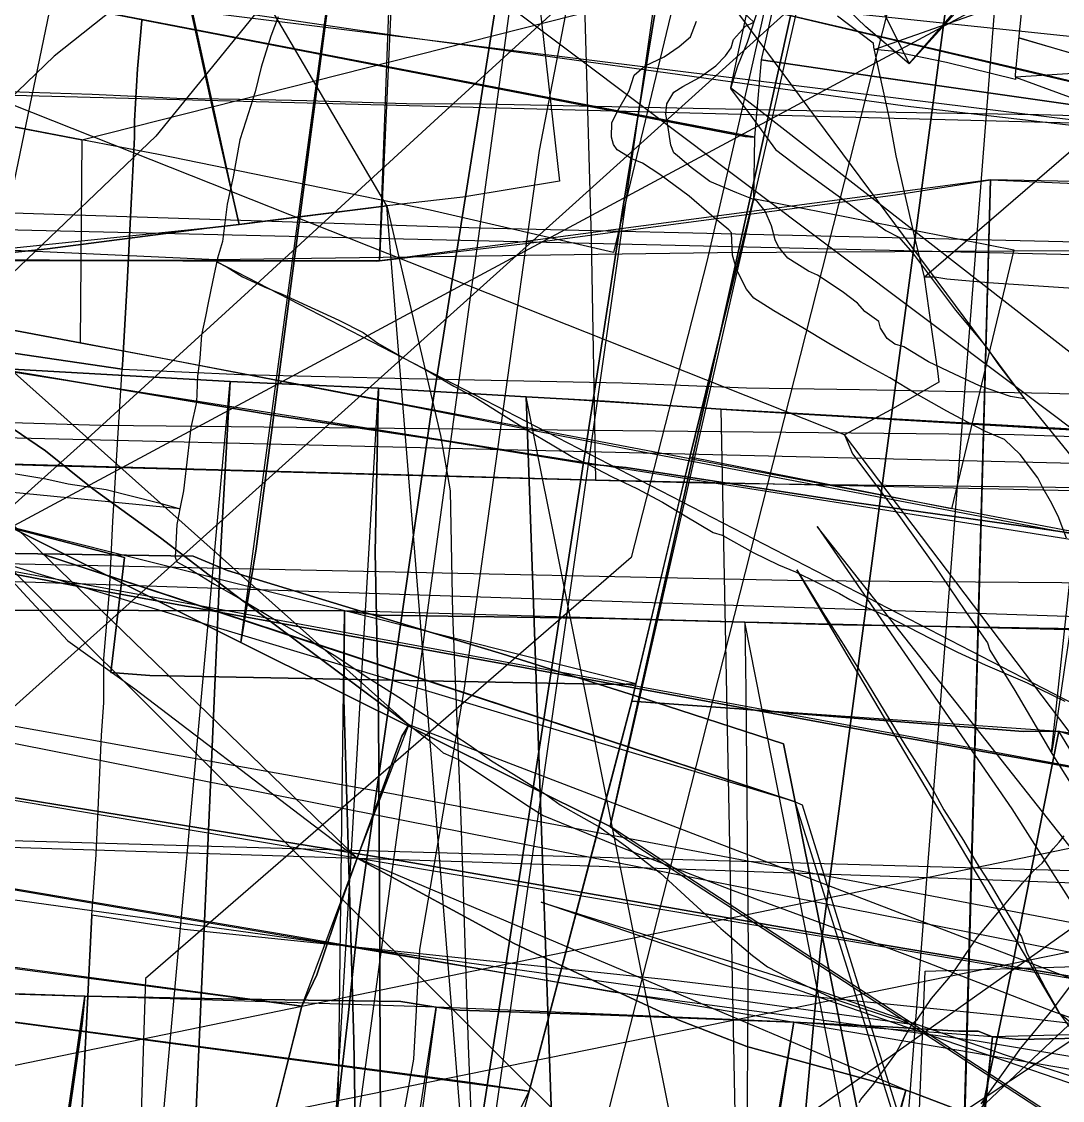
# Model space of a CAD drawing. Extents: x -6790 to 12600, y -1098 to 2171.
# Drawn here: x 365.8 to 443.8, y 190.4 to 271.3 of the extents above; entities that cross this region are included whole.
import ezdxf

# ---------------------------------------------------------------- set-up
doc = ezdxf.new("R2010")
doc.units = 0

msp = doc.modelspace()

# ---------------------------------------------------------------- linework, layer by layer
for points in [[(230.488, 672.093), (432.275, 268.144), (432.275, 268.144), (429.037, 270.902), (425.237, 274.582)], [(411.421, 297.236), (404.563, 261.629), (398.897, 221.145), (395.575, 201.723), (395.128, 193.513), (394.276, 188.855), (393.055, 174.995), (392.43, 165.735), (391.237, 157.811), (389.931, 147.501), (388.113, 137.191), (386.892, 126.313), (383.171, 104.954), (382.25, 97.042), (381.794, 87.856), (381.373, 77.724), (517.033, 612.513)], [(279.875, 175.926), (302.288, 163.737), (320.772, 152.55), (342.705, 139.479), (362.793, 125.967), (388.865, 110.365), (399.178, 106.237), (415.654, 100.373), (467.876, 88.271), (516.56, 78.963), (56.404, 538.367)], [(307.361, 422.929), (440.919, 243.017), (440.919, 243.017), (439.857, 243.204), (437.536, 243.982), (435.676, 244.861), (433.727, 245.783), (431.882, 246.921), (431.189, 247.117), (430.635, 247.544), (430.115, 248.318), (430.011, 248.814), (428.949, 249.564), (428.407, 250.191), (427.244, 251.072), (425.404, 252.291), (424.724, 252.587), (423.185, 253.569), (422.495, 254.404), (422.242, 254.931), (421.946, 255.993), (421.483, 257.084), (420.86, 257.853), (419.371, 258.475), (417.346, 259.32), (415.928, 260.356), (414.914, 261.233), (414.646, 261.465), (414.422, 262.042), (414.184, 263.523), (414.049, 264.36), (414.118, 265.143), (414.487, 265.754), (414.64, 266.007), (415.303, 266.433), (416.554, 267.112), (417.783, 267.972), (418.512, 268.739), (418.938, 269.324), (419.101, 269.955), (420.002, 270.949), (420.631, 271.253), (419.874, 271.958)], [(454.915, 284.741), (450.849, 238.491), (448.477, 213.655), (446.292, 179.986), (446.06, 176.412), (446.361, 173.513), (448.078, 154.824), (452.301, 104.489), (453.464, 91.82), (453.464, 91.82), (487.08, 72.269), (428.668, 72.269), (424.778, 93.93), (423.603, 109.232), (421.729, 132.464), (421.888, 134.995), (422.071, 140.711), (423.172, 175.135), (425.636, 201.78), (442.124, 325.69)], [(416.171, 289.844), (410.774, 257.016), (399.437, 183.595), (395.776, 155.168), (391.149, 119.243), (389.899, 109.535), (389.786, 108.66), (385.608, 77.969), (385.608, 77.969), (375.999, 78.896), (374.68, 94.22), (374.268, 97.316), (379.669, 118.336), (381.011, 126.627), (384.623, 146.168), (386.977, 168.265), (390.245, 196.751), (391.036, 204.388), (396.382, 241.494), (408.986, 321.033)], [(430.868, 311.449), (421.187, 268.434), (430.523, 267.053), (459.534, 262.916), (478.948, 260.104), (484.986, 278.543)], [(819.413, 230.742), (92.901, 307.155)], [(393.588, 275.554), (392.581, 253.354), (392.383, 253.33), (363.294, 253.393), (331.22, 253.436), (330.778, 253.478), (331.504, 267.921), (334.014, 305.872)], [(407.814, 276.957), (408.443, 255.072), (408.764, 236.933), (417.872, 236.703), (460.164, 236.198), (470.426, 235.813), (496.275, 235.431), (500.958, 235.391), (502.365, 235.653), (504.817, 235.492), (529.782, 234.648), (584.22, 233.057), (601.786, 232.618), (602.192, 232.608), (598.68, 247.917), (588.479, 292.382)], [(378.814, 290.159), (467.638, 223.38)], [(402.986, 286.585), (404.726, 271.283), (406.084, 259.338), (398.834, 258.148), (393.148, 257.476), (397.161, 240.259), (397.873, 236.124), (398.062, 226.905), (398.673, 211.423), (399.223, 194.526), (400.119, 171.958)], [(402.986, 286.585), (404.726, 271.283), (406.084, 259.338), (398.834, 258.148), (393.148, 257.476), (397.161, 240.259), (397.873, 236.124), (398.062, 226.905), (398.673, 211.423), (399.223, 194.526), (400.119, 171.958)], [(382.351, 279.966), (368.213, 268.716), (362.001, 262.739), (354.546, 255.855), (344.74, 245.008), (338.729, 238.09), (329.763, 223.416), (320.428, 208.674), (310.454, 192.018), (307.087, 184.661), (300.993, 173.507), (295.008, 160.068), (287.364, 143.092)], [(382.351, 279.966), (368.213, 268.716), (362.001, 262.739), (354.546, 255.855), (344.74, 245.008), (338.729, 238.09), (329.763, 223.416), (320.428, 208.674), (310.454, 192.018), (307.087, 184.661), (300.993, 173.507), (295.008, 160.068), (287.364, 143.092)], [(374.789, 271.372), (374.468, 267.757), (374.246, 263.866), (374.229, 262.634), (374.046, 258.647), (373.676, 251.67), (373.352, 245.938), (373.308, 245.234), (382.241, 244.848), (394.778, 244.555), (410.789, 244.228), (420.092, 243.833), (428.553, 243.73), (442.724, 243.437), (455.932, 243.042), (468.348, 243.093), (478.374, 242.87), (490.886, 242.828), (491.989, 242.871), (490.664, 246.495), (488.605, 251.648), (483.574, 265.32), (478.152, 280.055)], [(376.835, 279.636), (380.208, 264.254), (382.078, 256.097), (379.646, 255.812), (367.706, 254.274), (361.443, 253.615), (362.044, 247.806), (362.131, 247.064), (358.199, 246.207), (355.723, 245.799), (344.269, 243.106), (342.334, 242.758), (338.584, 241.436), (336.865, 241.111), (333.295, 240.847), (331.432, 240.943), (329.497, 241.424), (321.048, 244.837), (316.372, 243.323), (313.921, 242.373), (304.053, 242.397), (292.37, 242.265)], [(376.835, 279.636), (380.208, 264.254), (382.078, 256.097), (379.646, 255.812), (367.706, 254.274), (361.443, 253.615), (362.044, 247.806), (362.131, 247.064), (358.199, 246.207), (355.723, 245.799), (344.269, 243.106), (342.334, 242.758), (338.584, 241.436), (336.865, 241.111), (333.295, 240.847), (331.432, 240.943), (329.497, 241.424), (321.048, 244.837), (316.372, 243.323), (313.921, 242.373), (304.053, 242.397), (292.37, 242.265)], [(290.083, 98.068), (296.514, 117.002), (297.033, 118.531), (304.292, 137.613), (310.634, 154.767), (311.51, 156.771), (312.415, 157.991), (321.228, 173.283), (325.125, 180.398), (326.665, 182.468), (331.172, 188.526), (337.419, 197.614), (345.417, 208.939), (353.668, 220.362), (361.529, 231.552), (363.573, 233.654), (370.417, 239.777), (383.359, 251.58), (396.988, 264.108), (412.029, 277.886)], [(290.083, 98.068), (296.514, 117.002), (297.033, 118.531), (304.292, 137.613), (310.634, 154.767), (311.51, 156.771), (312.415, 157.991), (321.228, 173.283), (325.125, 180.398), (326.665, 182.468), (331.172, 188.526), (337.419, 197.614), (345.417, 208.939), (353.668, 220.362), (361.529, 231.552), (363.573, 233.654), (370.417, 239.777), (383.359, 251.58), (396.988, 264.108), (412.029, 277.886)], [(528.313, 170.925), (507.432, 166.829), (489.56, 163.385), (464.582, 158.39), (445.935, 154.822), (435.851, 152.743), (433.705, 163.388), (433.705, 163.388), (423.743, 212.809), (422.865, 217.164), (412.254, 220.612), (401.789, 223.913), (392.1, 226.827), (381.207, 230.141), (378.628, 231.224), (363.646, 231.438), (361.529, 231.552), (363.573, 233.654), (370.417, 239.777), (383.359, 251.58), (396.988, 264.108), (412.029, 277.886)], [(528.313, 170.925), (507.432, 166.829), (489.56, 163.385), (464.582, 158.39), (445.935, 154.822), (435.851, 152.743), (433.705, 163.388), (433.705, 163.388), (423.743, 212.809), (422.865, 217.164), (412.254, 220.612), (401.789, 223.913), (392.1, 226.827), (381.207, 230.141), (378.628, 231.224), (363.646, 231.438), (361.529, 231.552), (363.573, 233.654), (370.417, 239.777), (383.359, 251.58), (396.988, 264.108), (412.029, 277.886)], [(422.461, 276.921), (420.137, 269.722), (419.419, 267.966), (418.876, 266.287), (420.503, 264.116), (422.253, 261.708), (424.132, 260.279), (426.772, 258.366), (430.528, 255.644), (431.501, 255.134), (432.525, 253.957), (435.744, 249.667), (438.067, 246.882), (438.916, 245.63), (440.919, 243.017), (444.409, 238.723)], [(426.901, 271.732), (429.572, 269.7), (429.606, 269.376), (430.733, 264.249), (431.272, 261.244), (432.726, 254.915), (433.406, 252.137), (433.931, 248.397), (434.39, 245.119), (434.505, 244.264), (430.899, 242.195), (427.431, 240.308), (359.158, 267.405), (359.158, 267.405), (364.142, 275.491)], [(349.16, 274.092), (348.726, 264.149), (348.694, 263.411), (347.811, 247.775), (350.875, 247.296), (357.18, 246.31), (366.27, 244.887), (384.481, 241.82), (397.451, 239.864), (408.309, 238.128), (411.063, 237.862), (426.739, 235.452), (442.072, 233.309), (455.136, 231.353), (468.168, 229.163), (482.092, 226.394), (498.285, 223.734), (514.128, 221.724), (543.998, 217.004)], [(476.734, 273.591), (477.862, 269.752), (481.121, 258.673), (481.387, 258.047), (441.147, 267.617), (414.862, 273.747)], [(489.468, 262.504), (100.352, 272.677)], [(424.429, 273.251), (407.04, 257.544), (378.618, 231.981), (355.52, 211.274), (353.307, 209.29), (350.426, 207.07), (343.597, 202.306), (324.434, 189.203), (321.574, 187.131), (303.732, 173.172), (284.394, 158.059)], [(284.394, 158.059), (303.732, 173.172), (321.574, 187.131), (324.434, 189.203), (343.597, 202.306), (350.426, 207.07), (353.307, 209.29), (355.52, 211.274), (378.618, 231.981), (407.04, 257.544), (424.429, 273.251)], [(253.365, 272.396), (302.959, 262.577), (342.017, 254.766), (347.321, 254.981), (380.36, 253.476), (417.913, 253.977), (453.317, 254.192), (477.111, 254.192), (484.134, 254.407), (489.151, 253.189), (509.576, 251.182), (532.295, 249.032)], [(378.864, 272.083), (525.416, 253.906)], [(524.585, 254.039), (515.623, 255.039), (508.987, 255.627), (507.668, 255.711), (503.417, 256.139), (499.159, 256.685), (498, 256.719), (494.883, 257.097), (493.186, 257.332), (486.24, 257.97), (484.064, 258.306), (482.72, 258.365), (476.84, 258.911), (471.515, 259.608), (464.778, 260.339), (459.661, 261.236), (445.058, 263.438), (431.977, 264.948), (415.979, 267.188), (404.486, 268.775), (394.503, 270.144), (380.565, 272.192)], [(524.585, 254.039), (515.623, 255.039), (508.987, 255.627), (507.668, 255.711), (503.417, 256.139), (499.159, 256.685), (498, 256.719), (494.883, 257.097), (493.186, 257.332), (486.24, 257.97), (484.064, 258.306), (482.72, 258.365), (476.84, 258.911), (471.515, 259.608), (464.778, 260.339), (459.661, 261.236), (445.058, 263.438), (431.977, 264.948), (415.979, 267.188), (404.486, 268.775), (394.503, 270.144), (380.565, 272.192)], [(524.585, 254.039), (515.623, 255.039), (508.987, 255.627), (507.668, 255.711), (503.417, 256.139), (499.159, 256.685), (498, 256.719), (494.883, 257.097), (493.186, 257.332), (486.24, 257.97), (484.064, 258.306), (482.72, 258.365), (476.84, 258.911), (471.515, 259.608), (464.778, 260.339), (459.661, 261.236), (445.058, 263.438), (431.977, 264.948), (415.979, 267.188), (404.486, 268.775), (394.503, 270.144), (380.565, 272.192)], [(384.986, 271.648), (384.458, 270.201), (383.734, 267.892), (383.275, 266.034), (382.573, 263.838), (382.127, 262.44), (381.629, 259.666), (381.165, 257.617), (380.815, 254.806), (380.455, 253.57), (380.083, 251.781), (379.759, 250.225), (379.541, 249.179), (379.258, 247.819), (379.134, 246.036), (378.952, 244.714), (378.869, 242.757), (378.449, 240.869), (378.228, 238.916), (377.91, 236.11), (377.667, 234.891), (377.409, 233.6), (377.279, 231.139), (377.404, 230.797), (378.276, 230.313), (380.228, 229.123), (382.328, 227.936), (385.189, 226.198), (387.294, 225.021), (387.85, 224.597), (388.438, 224.251), (389.329, 223.727), (391.742, 222.104), (394.249, 220.517), (395.407, 219.678), (396.646, 218.904), (397.166, 218.472), (399.305, 217.075), (400.975, 215.881), (402.634, 214.879), (405.024, 213.387), (406.131, 212.587), (407.904, 211.579), (409.108, 210.895), (411.111, 209.43), (412.573, 208.293), (413.617, 207.491), (415.787, 205.486), (418.15, 203.3), (419.552, 202.111), (420.523, 201.287), (421.655, 200.441), (423.053, 199.715), (425.198, 198.709), (426.699, 198.004), (428.572, 197.387), (431.546, 196.407), (432.459, 196.107), (269.455, 218.718)], [(289.53, 258.468), (306.572, 255.682), (311.821, 254.804), (312.024, 254.77), (321.328, 253.343), (336.84, 250.953), (351.286, 248.528), (366.007, 246.326), (373.308, 245.234), (373.352, 245.938), (373.676, 251.67), (374.046, 258.647), (374.229, 262.634), (374.246, 263.866), (374.468, 267.757), (374.789, 271.372)], [(444.068, 232.583), (443.423, 234.219), (442.871, 235.354), (442.287, 236.356), (441.915, 237.108), (440.597, 238.849), (439.404, 239.979), (437.979, 240.575), (436.17, 241.522), (435.095, 242.084), (432.798, 243.388), (430.829, 244.586), (428.627, 245.787), (426.257, 247.178), (424.299, 248.329), (422.126, 249.605), (420.63, 250.559), (420.081, 251.228), (419.363, 252.673), (419.027, 253.789), (418.964, 255.452), (418.763, 255.7), (417.472, 256.766), (415.789, 258.225), (413.6, 259.84), (412.299, 260.688), (411.483, 261.001), (410.393, 261.697), (410.128, 262.091), (409.976, 262.638), (409.993, 263.711), (410.424, 264.575), (411.298, 266.105), (411.68, 267.281), (412.056, 267.608), (412.488, 267.983), (413.908, 268.654), (415.039, 269.421), (415.895, 270.156), (416.331, 271.344)], [(291.86, 268.236), (298.805, 268.024), (304.107, 267.915), (306.684, 267.859), (312.493, 267.748), (318.782, 267.515), (324.82, 267.458), (327.682, 267.345), (329.914, 267.286), (334.879, 267.092), (341.78, 266.94), (347.695, 266.728), (354.336, 266.494), (360.008, 266.236), (366.331, 266.016), (371.064, 265.857), (377.41, 265.57), (383.681, 265.464), (387.149, 265.38), (394.623, 265.161), (400.265, 265.13), (428.263, 264.559), (441.965, 264.339), (452.05, 264.051)], [(291.86, 268.236), (298.805, 268.024), (304.107, 267.915), (306.684, 267.859), (312.493, 267.748), (318.782, 267.515), (324.82, 267.458), (327.682, 267.345), (329.914, 267.286), (334.879, 267.092), (341.78, 266.94), (347.695, 266.728), (354.336, 266.494), (360.008, 266.236), (366.331, 266.016), (371.064, 265.857), (377.41, 265.57), (383.681, 265.464), (387.149, 265.38), (394.623, 265.161), (400.265, 265.13), (428.263, 264.559), (441.965, 264.339), (452.05, 264.051)], [(291.86, 268.236), (298.805, 268.024), (304.107, 267.915), (306.684, 267.859), (312.493, 267.748), (318.782, 267.515), (324.82, 267.458), (327.682, 267.345), (329.914, 267.286), (334.879, 267.092), (341.78, 266.94), (347.695, 266.728), (354.336, 266.494), (360.008, 266.236), (366.331, 266.016), (371.064, 265.857), (377.41, 265.57), (383.681, 265.464), (387.149, 265.38), (394.623, 265.161), (400.265, 265.13), (428.263, 264.559), (441.965, 264.339), (452.05, 264.051)], [(528.632, 251.2), (483.167, 259.356), (478.948, 260.104), (459.534, 262.916), (430.523, 267.053), (421.187, 268.434), (420.679, 262.646), (420.61, 258.039), (420.61, 258.039), (440.103, 254.192), (435.456, 234.762), (415.851, 238.639), (414.791, 234.317), (411.794, 221.642), (411.487, 220.344), (419.536, 219.778), (422.792, 219.495), (440.811, 218.079), (443.48, 218.099), (445.421, 217.513), (472.812, 213.643), (517.686, 207.343), (521.6, 222.025), (529.006, 249.809)], [(281.861, 255.251), (297.09, 254.652), (317.138, 254.029), (329.533, 253.595), (330.778, 253.478), (331.22, 253.436), (363.294, 253.393), (392.383, 253.33), (392.581, 253.354), (404.785, 254.818), (431.238, 258.314), (438.357, 259.439), (436.154, 178.25)], [(532.493, 235.833), (512.241, 236.99), (487.523, 238.39), (481.887, 238.689), (463.76, 239.649), (459.88, 239.86), (442.127, 240.826), (419.703, 242.145), (418.157, 242.249), (409.454, 242.835), (403.573, 243.173), (392.509, 243.809), (381.409, 244.316), (359.357, 245.574), (348.739, 246.06), (334.702, 246.697), (332.448, 247.071), (318.932, 249.961), (284.017, 257.427)], [(361.443, 253.615), (367.706, 254.274), (379.646, 255.812), (382.078, 256.097), (383.4, 256.252), (393.148, 257.476), (397.161, 240.259), (397.873, 236.124), (398.062, 226.905), (398.673, 211.423), (399.223, 194.526), (400.119, 171.958)], [(361.443, 253.615), (367.706, 254.274), (379.646, 255.812), (382.078, 256.097), (383.4, 256.252), (393.148, 257.476), (397.161, 240.259), (397.873, 236.124), (398.062, 226.905), (398.673, 211.423), (399.223, 194.526), (400.119, 171.958)], [(451.638, 216.492), (380.397, 253.293), (380.397, 253.293), (381.187, 252.883), (382.317, 252.162), (383.946, 251.427), (385.3, 250.87), (387.138, 250.024), (389.546, 248.917), (391.357, 247.996), (392.455, 247.186), (394.508, 246.01), (396.16, 245.141), (398.17, 243.963), (399.865, 243.06), (401.362, 242.117), (402.287, 241.533), (403.747, 240.613), (405.533, 239.558), (407.069, 238.65), (408.238, 238.096), (410.021, 237.167), (411.859, 236.29), (413.793, 235.272), (415.481, 234.258), (417.576, 232.998), (418.255, 232.798), (420.575, 231.492), (422.488, 230.567), (423.75, 230.057), (425.379, 229.261), (427.065, 228.436), (427.819, 227.962), (428.669, 227.542), (430.58, 226.74), (433.872, 225.062), (435.901, 224.028), (437.958, 223.087), (441.123, 221.728), (443.934, 220.34)], [(370.217, 187.902), (370.658, 196.7), (371.047, 204.303), (371.359, 208.825), (371.755, 217.807), (371.946, 220.218), (371.931, 223.542), (372.357, 228.582), (372.616, 233.81), (373.035, 240.862), (373.308, 245.234), (373.308, 245.234), (366.007, 246.326), (351.286, 248.528)], [(455.496, 191.864), (437.208, 194.899), (410.07, 198.546), (385.967, 202.755), (351.432, 208.596), (345.566, 209.551), (345.582, 209.74), (346.937, 232.523), (347.216, 237.23), (347.811, 247.775), (350.875, 247.296), (357.18, 246.31), (366.27, 244.887), (384.481, 241.82), (397.451, 239.864), (408.309, 238.128), (411.063, 237.862), (426.739, 235.452), (442.072, 233.309), (455.136, 231.353)], [(458.17, 194.597), (440.087, 196.678), (423.373, 198.364), (414.154, 199.457), (394.437, 201.538), (377.948, 203.237), (371.047, 204.303), (371.047, 204.303), (371.359, 208.825), (371.755, 217.807), (371.946, 220.218), (371.931, 223.542), (372.357, 228.582), (372.616, 233.81), (373.035, 240.862), (373.308, 245.234), (382.241, 244.848), (394.778, 244.555), (410.789, 244.228), (420.092, 243.833), (428.553, 243.73), (442.724, 243.437), (455.932, 243.042)], [(364.746, 237.485), (367.601, 237.019), (369.256, 236.641), (372.112, 236.228), (376.063, 235.225), (377.644, 234.775), (275.552, 244.749)], [(378.548, 182.962), (379.148, 196.489), (379.978, 215.209), (380.711, 231.855), (381.409, 244.316), (392.509, 243.809), (392.262, 231.526), (392.518, 219.353), (392.577, 206.355), (392.635, 193.439), (392.678, 183.983)], [(392.678, 183.983), (392.635, 193.439), (392.577, 206.355), (392.518, 219.353), (392.262, 231.526), (392.509, 243.809), (403.573, 243.173), (404.324, 221.996), (405.685, 183.628)], [(345.168, 202.936), (367.572, 200), (386.77, 197.484), (387.891, 199.827), (389.865, 205.675), (390.92, 208.574), (390.92, 208.574), (394.25, 217.726), (394.778, 218.567), (392.967, 219.941), (386.261, 224.938), (381.645, 228.4), (376.179, 232.599), (371.104, 236.278), (367.555, 239.124), (362.08, 242.846)], [(283.226, 239.927), (310.578, 239.398), (337.286, 239.114), (338.266, 238.931), (351.633, 238.515), (358.577, 238.299), (367.427, 238.024), (393.629, 237.314), (408.764, 236.933), (417.872, 236.703), (460.164, 236.198), (470.426, 235.813), (496.275, 235.431), (500.958, 235.391), (502.365, 235.653), (504.817, 235.492), (529.782, 234.648)], [(281.167, 186.629), (301.087, 173.789), (321.568, 160.727), (334.505, 152.652), (397.75, 112.482), (405.894, 107.231), (409.906, 106.362), (433.645, 101.339), (455.679, 96.823), (462.762, 95.22), (463.804, 100.659), (468.862, 126.472), (473.998, 154.135), (481.978, 193.216), (481.978, 193.216), (459.943, 197.106), (429.737, 202.174), (394.513, 208.336), (351.625, 215.341), (324.305, 219.804), (299.032, 226.171), (264.213, 234.874)], [(331.172, 188.526), (337.419, 197.614), (345.417, 208.939), (353.668, 220.362), (361.529, 231.552), (363.646, 231.438), (378.628, 231.224), (381.207, 230.141), (392.1, 226.827), (401.789, 223.913), (412.254, 220.612), (422.865, 217.164), (423.743, 212.809), (433.705, 163.388)], [(331.172, 188.526), (337.419, 197.614), (345.417, 208.939), (353.668, 220.362), (361.529, 231.552), (363.646, 231.438), (378.628, 231.224), (381.207, 230.141), (392.1, 226.827), (401.789, 223.913), (412.254, 220.612), (422.865, 217.164), (423.743, 212.809), (433.705, 163.388)], [(444.919, 225.767), (427.299, 226.063), (419.952, 226.268), (409.784, 226.551), (392.565, 226.794), (389.967, 227.134), (359.074, 227.185), (338.548, 227.422), (326.798, 227.493), (326.624, 227.495), (312.574, 227.684), (296.452, 227.771), (284.998, 227.957)], [(360.077, 183.071), (359.543, 202.995), (359.074, 227.185), (359.074, 227.185), (389.967, 227.134), (389.915, 220.504), (390.179, 212.102), (390.654, 194.915), (390.859, 183.195)], [(390.859, 183.195), (390.654, 194.915), (390.179, 212.102), (389.915, 220.504), (389.967, 227.134), (392.565, 226.794), (409.784, 226.551), (419.952, 226.268), (420.027, 221.174), (420.206, 201.628), (420.062, 180.035)], [(444.919, 225.767), (427.299, 226.063), (419.952, 226.268), (420.027, 221.174), (420.206, 201.628), (420.062, 180.035), (420.654, 179.462), (428.58, 179.205), (440.267, 179.196), (446.831, 179.127)], [(473.613, 223.963), (407.903, 177.454)], [(279.707, 217.658), (315.041, 218.892), (339.703, 220.034), (340.145, 220.145), (340.342, 219.764), (344.337, 219.764), (342.859, 208.662), (342.327, 204.668), (341.434, 203.311), (345.168, 202.936), (367.572, 200), (386.77, 197.484), (382.557, 180.775), (382.393, 180.107), (380.543, 180.071), (360.572, 179.73), (344.726, 179.303), (339.843, 179.374), (339.843, 179.374), (333.269, 179.469), (315.929, 179.137), (303.357, 179.375), (286.951, 179.286)], [(457.359, 182.43), (436.566, 184.635), (436.849, 185.435), (439.929, 200.182), (443.48, 218.099), (440.811, 218.079), (422.792, 219.495), (419.536, 219.778), (411.487, 220.344), (409.08, 211.082), (403.802, 191.125), (403.489, 189.943), (399.066, 177.519), (397.739, 173.949), (396.848, 172.705), (391.68, 166.597), (407.81, 163.217), (411.569, 162.39), (428.993, 158.307), (442.243, 155.297), (444.075, 154.881)], [(448.64, 184.81), (435.734, 189.789), (432.406, 191.073), (432.02, 191.179), (432.02, 191.179), (420.104, 194.453), (414.961, 196.468), (409.398, 199.03), (402.677, 202.183), (390.92, 208.574), (394.25, 217.726), (394.778, 218.567), (396.273, 217.433), (397.358, 216.47), (398.52, 215.967), (403.631, 212.557), (404.854, 211.768), (410.806, 209.347), (419.074, 206.154), (426.137, 203.56), (433.615, 200.757), (443.02, 197.122), (453.206, 193.461)], [(536.393, 107.254), (511.234, 113.006), (502.886, 113.283), (494.731, 114.532), (482.561, 116.425), (477.943, 117.34), (473.23, 116.816), (472.49, 116.733), (451.287, 117.554), (451.287, 117.554), (431.009, 118.747), (431.665, 125.36), (432.591, 146.272), (432.955, 187.302), (433.473, 200.099), (453.584, 200.741), (457.183, 203.357), (458.972, 203.191), (481.49, 202.73), (505.775, 202.234), (506.027, 202.222), (506.03, 210.39), (505.915, 216.796), (533.343, 212.448)], [(175.515, 153.981), (474.004, 215.455)], [(455.496, 191.864), (437.208, 194.899), (410.07, 198.546), (385.967, 202.755), (351.432, 208.596), (345.566, 209.551), (345.122, 204.187), (345.38, 199.176), (345.636, 193.072), (348.674, 192.258), (349.908, 192.083), (350.174, 192.046), (354.255, 191.32), (361.534, 189.83)], [(531.432, 178.143), (513.738, 180.822), (495.659, 183.852), (481.179, 186.58), (480.518, 187.022), (474.057, 188.344), (455.496, 191.864), (437.208, 194.899), (410.07, 198.546), (385.967, 202.755), (351.432, 208.596), (345.566, 209.551), (674.981, 153.544)], [(428.53, 190.254), (428.654, 190.497), (429.636, 191.669), (430.732, 193.189), (431.269, 193.934), (431.91, 195.105), (432.492, 196.168), (432.894, 196.515), (433.95, 198.049), (435.512, 199.914), (436.552, 201.433), (437.371, 202.646), (438.015, 203.406), (438.92, 204.473), (440.157, 205.98), (440.764, 206.719), (441.571, 207.598), (442.235, 208.218), (443.07, 209.269), (443.501, 209.789), (443.891, 210.257)], [(435.734, 189.789), (432.406, 191.073), (432.02, 191.179), (420.104, 194.453), (414.961, 196.468), (409.398, 199.03), (402.677, 202.183), (390.92, 208.574), (390.92, 208.574), (389.865, 205.675), (387.891, 199.827), (386.77, 197.484), (382.557, 180.775)], [(174.146, 146.593), (474.223, 207.652)], [(294.13, 178.063), (298.85, 205.149), (298.85, 205.149), (312.745, 203.249), (376.372, 194.814), (399.383, 191.763), (403.802, 191.125), (403.489, 189.943)], [(458.17, 194.597), (440.087, 196.678), (423.373, 198.364), (423.373, 198.364), (414.154, 199.457), (394.437, 201.538), (377.948, 203.237), (371.047, 204.303), (370.658, 196.7), (370.217, 187.902)], [(287.336, 81.115), (354.861, 87.186), (357.418, 107.175), (357.418, 107.175), (360.387, 127.74), (364.038, 153.019), (367.301, 175.073), (370.322, 196.186), (370.51, 198.227), (361.481, 198.503), (352.529, 198.789), (344.486, 199.092), (332.811, 199.475), (325.384, 199.752), (314.132, 200.266), (308.551, 200.332), (305.385, 200.293), (303.42, 200.319), (296.943, 200.781), (294.409, 200.792)], [(445.459, 200.51), (443.083, 197.343), (440.622, 194.349), (437.642, 190.164)], [(457.658, 195.373), (440.497, 194.982), (438.509, 195.196), (437.44, 195.612), (435.987, 195.623), (430.643, 195.933), (423.643, 196.286), (419.636, 196.446), (409.901, 196.816), (398.584, 197.175), (396.835, 197.409), (396.516, 197.452), (394.188, 197.842), (382.02, 198.01), (370.51, 198.227), (361.481, 198.503)], [(422.564, 189.934), (423.643, 196.286), (419.636, 196.446), (409.901, 196.816), (398.584, 197.175), (396.835, 197.409), (395.287, 185.961)], [(437.35, 183.561), (438.509, 195.196), (437.44, 195.612), (435.987, 195.623), (430.643, 195.933), (423.643, 196.286), (422.564, 189.934)], [(457.658, 195.373), (440.497, 194.982), (438.509, 195.196), (437.35, 183.561), (435.7, 169.363), (435.7, 166.535), (435.505, 158.929), (435.546, 146.357), (435.602, 132.312), (435.694, 126.114), (435.794, 125.253), (435.073, 123.07), (428.791, 105.742), (428.791, 105.742), (425.944, 96.534), (424.685, 88.673), (423.075, 77.687), (422.469, 72.275)]]:
    msp.add_lwpolyline(points)
for points in [[(355.592, 238.063), (356.052, 242.287), (368.571, 404.377), (356.031, 401.643), (367.968, 476.811), (373.366, 509.528), (373.609, 510.357), (381.159, 511.387), (397.795, 513.466), (398.751, 513.71), (391.511, 469.141), (383.04, 415.021), (407.69, 413.307), (407.268, 412.304), (390.693, 287.5), (383.337, 231.771), (382.191, 224.755), (355.592, 238.063)], [(55.142, 446.991), (100.195, 454.577), (104.473, 455.781), (224.767, 473.114), (461.17, 463.407), (418.896, 266.348), (473.538, 223.763), (408.246, 162.089), (348.154, 91.288), (230.725, 129.782), (178.952, 201.706), (100.394, 217.952), (74.076, 298.715), (55.017, 301.46), (55.142, 446.991)], [(407.69, 413.307), (407.268, 412.304), (390.693, 287.5), (383.337, 231.771), (382.191, 224.755), (407.69, 413.307)], [(409.876, 210.955), (382.191, 224.755), (383.337, 231.771), (390.693, 287.5), (407.268, 412.304), (407.69, 413.307), (408.042, 412.483), (434.118, 391.732), (432.54, 351.045), (430.765, 302.516), (429.32, 296.951), (424.025, 274.687), (417.155, 243.617), (409.876, 210.955)], [(397.809, 393.148), (393.588, 275.554), (392.581, 253.354), (397.809, 393.148)], [(528.28, 371.095), (469.579, 380.96), (397.809, 393.148), (393.588, 275.554), (392.581, 253.354), (404.785, 254.818), (431.238, 258.314), (438.357, 259.439), (460.329, 258.489), (493.758, 257.241), (506.155, 256.819), (510.184, 256.522), (516.397, 256.437), (517.858, 257.87), (521.71, 302.056), (528.28, 371.095)], [(422.849, 340.491), (419.033, 311.761), (416.171, 289.844), (410.774, 257.016), (399.437, 183.595), (395.776, 155.168), (391.149, 119.243), (389.899, 109.535), (422.849, 340.491)], [(441.872, 336.859), (443.677, 336.429), (443.74, 334.852), (443.057, 332.33), (442.124, 325.69), (425.636, 201.78), (423.172, 175.135), (422.071, 140.711), (421.888, 134.995), (421.729, 132.464), (423.603, 109.232), (424.778, 93.93), (412.017, 78.559), (403.362, 87.923), (400.916, 91.341), (389.899, 109.535), (391.149, 119.243), (395.776, 155.168), (399.437, 183.595), (410.774, 257.016), (416.171, 289.844), (419.033, 311.761), (422.849, 340.491), (441.872, 336.859)], [(443.677, 336.429), (443.74, 334.852), (443.057, 332.33), (442.124, 325.69), (425.636, 201.78), (423.172, 175.135), (422.071, 140.711), (421.888, 134.995), (421.729, 132.464), (423.603, 109.232), (424.778, 93.93), (443.677, 336.429)], [(375.999, 78.896), (333.351, 88.638), (336.147, 107.174), (347.66, 179.986), (334.869, 183.191), (345.194, 235.613), (363.964, 332.316), (403.584, 322.374), (408.986, 321.033), (396.382, 241.494), (391.036, 204.388), (390.245, 196.751), (386.977, 168.265), (384.623, 146.168), (381.011, 126.627), (379.669, 118.336), (374.268, 97.316), (374.68, 94.22), (375.999, 78.896)], [(541.366, 328.241), (538.936, 328.267), (534.576, 327.684), (520.643, 324.045), (504.997, 320.055), (492.803, 316.947), (481.239, 313.883), (465.963, 309.8), (462.29, 308.838), (460.303, 308.365), (455.7, 305.875), (445.689, 300.388), (436.719, 295.643), (426.39, 290.166), (423.938, 288.492), (412.029, 277.886), (396.988, 264.108), (383.359, 251.58), (370.417, 239.777), (363.573, 233.654), (361.529, 231.552), (541.366, 328.241)], [(541.366, 328.241), (538.936, 328.267), (534.576, 327.684), (520.643, 324.045), (504.997, 320.055), (492.803, 316.947), (481.239, 313.883), (465.963, 309.8), (462.29, 308.838), (460.303, 308.365), (455.7, 305.875), (445.689, 300.388), (436.719, 295.643), (426.39, 290.166), (423.938, 288.492), (412.029, 277.886), (396.988, 264.108), (383.359, 251.58), (370.417, 239.777), (363.573, 233.654), (361.529, 231.552), (541.366, 328.241)], [(364.655, 326.091), (406.63, 313.323), (408.911, 318.17), (430.868, 311.449), (421.187, 268.434), (420.679, 262.646), (419.976, 262.693), (368.023, 272.753), (356.952, 274.897), (364.655, 326.091)], [(408.986, 321.033), (396.382, 241.494), (391.036, 204.388), (390.245, 196.751), (386.977, 168.265), (384.623, 146.168), (381.011, 126.627), (379.669, 118.336), (374.268, 97.316), (374.68, 94.22), (375.999, 78.896), (408.986, 321.033)], [(409.876, 210.955), (417.155, 243.617), (424.025, 274.687), (429.32, 296.951), (430.765, 302.516), (409.876, 210.955)], [(625.863, 71.872), (632.412, 79.979), (647.513, 98.008), (669.125, 123.869), (687.955, 145.933), (701.386, 153.349), (679.104, 165.735), (639.002, 187.955), (513.678, 256.433), (430.765, 302.516), (429.32, 296.951), (424.025, 274.687), (417.155, 243.617), (409.876, 210.955), (410.801, 210.172), (454.019, 181.985), (500.308, 151.832), (555.219, 116.068), (556.397, 115.105), (593.842, 91.8), (625.863, 71.872)], [(402.383, 300.312), (391.396, 281.877), (375.824, 262.715), (365.056, 252.411), (348.036, 237.533), (338.6, 228.733), (322.969, 219.181), (320.422, 215.824), (290.898, 196.72), (276.888, 190.178), (271.852, 185.663), (258.942, 179.758), (243.485, 173.448), (224.439, 164.648), (215.177, 160.48), (201.456, 152.491), (188.431, 148.786), (166.422, 150.049), (139.028, 156.976), (112.055, 172.614), (97.781, 183.949), (81.035, 201.052), (44.463, 231.179), (402.383, 300.312)], [(375.017, 288.423), (385.619, 291.93), (396.046, 295.486), (402.986, 286.585), (404.726, 271.283), (406.084, 259.338), (398.834, 258.148), (393.148, 257.476), (375.017, 288.423)], [(375.017, 288.423), (385.619, 291.93), (396.046, 295.486), (402.986, 286.585), (404.726, 271.283), (406.084, 259.338), (398.834, 258.148), (393.148, 257.476), (383.4, 256.252), (382.078, 256.097), (380.208, 264.254), (376.835, 279.636), (375.017, 288.423)], [(375.017, 288.423), (385.619, 291.93), (396.046, 295.486), (402.986, 286.585), (404.726, 271.283), (406.084, 259.338), (398.834, 258.148), (393.148, 257.476), (383.4, 256.252), (382.078, 256.097), (380.208, 264.254), (376.835, 279.636), (375.017, 288.423)], [(425.609, 288.386), (424.015, 283.27), (421.536, 272.638), (420.374, 267.501), (417.113, 253.319), (411.434, 231.132), (375.057, 199.551), (374.367, 177.816), (307.953, 166.154), (278.687, 161.185), (237.203, 154.141), (231.519, 152.916), (217.465, 150.465), (204.184, 147.055), (201.972, 147.055), (174.988, 155.618), (147.86, 164.744), (144.331, 165.461), (126.466, 175.331), (100.98, 188.927), (84.018, 198.005), (42.92, 222.238), (425.609, 288.386)], [(375.017, 288.423), (376.835, 279.636), (380.208, 264.254), (382.078, 256.097), (375.017, 288.423)], [(414.862, 273.747), (410.114, 253.996), (396.374, 257.163), (376.023, 261.348), (370.285, 262.447), (351.4, 266.065), (333.976, 269.372), (333.773, 271.191), (332.405, 287.634), (339.801, 286.369), (366.137, 282.096), (390.879, 277.979), (413.549, 273.99), (414.862, 273.747)], [(360.1, 234.611), (368.023, 272.753), (356.952, 274.897), (313.497, 283.312), (313.047, 281.279), (306.41, 247.342), (305.772, 243.953), (311.928, 242.794), (333.074, 239.901), (343.089, 238.684), (345.682, 238.106), (360.1, 234.611)], [(440.824, 277.962), (439.403, 276.023), (432.275, 268.144), (440.824, 277.962)], [(358.577, 238.299), (357.228, 248.99), (355.495, 262.651), (354.315, 271.813), (353.559, 275.943), (366.869, 276.293), (381.986, 276.551), (403.39, 276.901), (407.814, 276.957), (408.443, 255.072), (408.764, 236.933), (358.577, 238.299)], [(408.764, 236.933), (393.629, 237.314), (367.427, 238.024), (358.577, 238.299), (357.228, 248.99), (355.495, 262.651), (354.315, 271.813), (353.559, 275.943), (366.869, 276.293), (381.986, 276.551), (403.39, 276.901), (407.814, 276.957), (408.443, 255.072), (408.764, 236.933)], [(370.165, 247.221), (376.579, 246.012), (395.452, 242.381), (411.039, 239.306), (446.878, 232.447), (474.917, 227.31), (495.14, 223.416), (491.847, 232.449), (482.428, 255.595), (481.387, 258.047), (441.147, 267.617), (414.862, 273.747), (410.114, 253.996), (396.374, 257.163), (376.023, 261.348), (370.285, 262.447), (370.165, 247.221)], [(414.862, 273.747), (410.114, 253.996), (396.374, 257.163), (376.023, 261.348), (370.285, 262.447), (414.862, 273.747)], [(414.862, 273.747), (441.147, 267.617), (481.387, 258.047), (414.862, 273.747)], [(360.1, 234.611), (368.023, 272.753), (419.976, 262.693), (420.679, 262.646), (420.61, 258.039), (415.851, 238.639), (414.791, 234.317), (411.794, 221.642), (410.347, 221.607), (375.377, 222.276), (372.449, 222.49), (373.477, 231.133), (360.1, 234.611)], [(368.023, 272.753), (419.976, 262.693), (420.679, 262.646), (368.023, 272.753)], [(440.784, 273.157), (440.442, 269.707), (440.221, 267.309), (440.25, 266.958), (435.068, 268.223), (430.955, 269.088), (429.64, 269.219), (440.784, 273.157)], [(335.423, 271.592), (335.779, 271.133), (338.217, 268.392), (341.601, 264.296), (345.089, 260.505), (354.887, 249.193), (358.636, 244.876), (362.08, 242.846), (367.555, 239.124), (371.104, 236.278), (376.179, 232.599), (381.645, 228.4), (386.261, 224.938), (392.967, 219.941), (394.778, 218.567), (335.423, 271.592)], [(327.969, 269.572), (332.941, 264.33), (347.485, 248.507), (366.199, 228.147), (369.227, 224.878), (374.262, 221.289), (387.621, 211.072), (390.92, 208.574), (327.969, 269.572)], [(370.285, 262.447), (351.4, 266.065), (333.976, 269.372), (370.285, 262.447)], [(370.165, 247.221), (359.147, 249.297), (342.225, 252.448), (335.639, 253.618), (335.489, 254.548), (333.976, 269.372), (351.4, 266.065), (370.285, 262.447), (370.165, 247.221)], [(440.478, 270.074), (450.395, 267.203), (457.718, 264.959), (459.646, 264.408), (440.478, 270.074)], [(478.948, 260.104), (459.534, 262.916), (430.523, 267.053), (421.187, 268.434), (478.948, 260.104)], [(440.236, 267.134), (447.519, 264.465), (455.198, 261.704), (458.704, 260.398), (459.421, 263.197), (459.654, 264.315), (459.617, 264.739), (459.817, 268.389), (440.236, 267.134)], [(447.643, 264.42), (447.555, 262.488), (447.239, 259.196), (446.877, 254.263), (446.644, 251.041), (444.964, 251.261), (438.214, 251.712), (435.089, 251.998), (434.185, 252.128), (433.406, 252.137), (447.643, 264.42)], [(74.216, 262.47), (136.24, 261.299), (192.585, 260.488), (226.843, 259.781), (267.579, 259.148), (310.065, 258.552), (357.318, 257.211), (400.065, 255.834), (451.245, 254.637), (503.177, 252.83), (534.455, 252.234), (580.33, 251.117), (631.679, 249.888), (674.761, 248.51), (713.226, 247.207), (749.978, 246.574), (792.688, 245.68), (74.216, 262.47)], [(392.581, 253.354), (404.785, 254.818), (431.238, 258.314), (438.357, 259.439), (392.581, 253.354)], [(438.357, 259.439), (436.154, 178.25), (435.194, 145.593), (438.357, 259.439)], [(517.858, 257.87), (559.108, 240.351), (547.363, 168.358), (541.864, 135.023), (539.891, 135.057), (538.084, 135.401), (537.033, 135.6), (493.642, 139.972), (450.375, 144.28), (440.478, 145.342), (435.194, 145.593), (436.154, 178.25), (438.357, 259.439), (460.329, 258.489), (493.758, 257.241), (506.155, 256.819), (510.184, 256.522), (516.397, 256.437), (517.858, 257.87)], [(438.357, 259.439), (460.329, 258.489), (493.758, 257.241), (506.155, 256.819), (510.184, 256.522), (516.397, 256.437), (517.858, 257.87), (438.357, 259.439)], [(420.61, 258.039), (440.103, 254.192), (435.456, 234.762), (415.851, 238.639), (420.61, 258.039)], [(415.851, 238.639), (420.61, 258.039), (440.103, 254.192), (435.456, 234.762), (415.851, 238.639)], [(393.148, 257.476), (383.4, 256.252), (382.078, 256.097), (393.148, 257.476)], [(393.148, 257.476), (397.161, 240.259), (397.873, 236.124), (398.062, 226.905), (398.673, 211.423), (399.223, 194.526), (400.119, 171.958), (400.131, 170.957), (393.148, 257.476)], [(382.078, 256.097), (379.646, 255.812), (367.706, 254.274), (361.443, 253.615), (362.044, 247.806), (362.131, 247.064), (358.199, 246.207), (355.723, 245.799), (344.269, 243.106), (342.334, 242.758), (338.584, 241.436), (336.865, 241.111), (333.295, 240.847), (331.432, 240.943), (329.497, 241.424), (321.048, 244.837), (316.372, 243.323), (313.921, 242.373), (304.053, 242.397), (292.37, 242.265), (287.346, 244.104), (282.479, 245.763), (382.078, 256.097)], [(329.901, 236.562), (335.639, 253.618), (342.225, 252.448), (359.147, 249.297), (370.165, 247.221), (376.579, 246.012), (395.452, 242.381), (411.039, 239.306), (446.878, 232.447), (474.917, 227.31), (495.14, 223.416), (501.9, 204.87), (487.226, 207.478), (463.454, 211.993), (430.898, 217.813), (403.51, 222.845), (371.116, 228.747), (340.674, 234.561), (329.901, 236.562)], [(330.778, 253.478), (331.22, 253.436), (363.294, 253.393), (392.383, 253.33), (392.581, 253.354), (330.778, 253.478)], [(335.639, 253.618), (342.225, 252.448), (359.147, 249.297), (370.165, 247.221), (335.639, 253.618)], [(446.644, 251.041), (446.423, 247.81), (446.124, 243.698), (445.955, 241.584), (445.793, 239.194), (445.583, 236.449), (445.341, 232.538), (445.091, 231.91), (444.755, 229.24), (444.336, 225.674), (443.915, 222.873), (443.598, 220.802), (443.367, 219.07), (443.031, 217.025), (442.93, 216.503), (446.644, 251.041)], [(71.472, 247.105), (115.877, 246.26), (158.139, 245.415), (234.16, 244.135), (303.003, 243.085), (371.706, 241.054), (440.129, 240.354), (513.734, 237.902), (593.642, 235.311), (672.5, 233.63), (742.604, 231.249), (809.486, 229.428), (71.472, 247.105)], [(684.811, 194.403), (644.745, 200.868), (621.902, 204.561), (588.48, 209.876), (564.809, 213.548), (543.998, 217.004), (514.128, 221.724), (498.285, 223.734), (482.092, 226.394), (468.168, 229.163), (455.136, 231.353), (442.072, 233.309), (426.739, 235.452), (411.063, 237.862), (408.309, 238.128), (397.451, 239.864), (384.481, 241.82), (366.27, 244.887), (357.18, 246.31), (350.875, 247.296), (684.811, 194.403)], [(370.165, 247.221), (376.579, 246.012), (395.452, 242.381), (411.039, 239.306), (446.878, 232.447), (474.917, 227.31), (495.14, 223.416), (370.165, 247.221)], [(368.639, 103.843), (346.328, 91.851), (346.438, 110.795), (346.48, 111.354), (348.296, 135.204), (348.973, 141.611), (351.87, 171.664), (352.599, 175.745), (352.545, 185.89), (361.153, 206.232), (361.265, 208.26), (359.438, 242.16), (359.357, 245.574), (381.409, 244.316), (380.711, 231.855), (379.978, 215.209), (379.148, 196.489), (378.548, 182.962), (376.22, 159.297), (374.803, 143.305), (373.259, 131.257), (368.639, 103.843)], [(381.409, 244.316), (380.711, 231.855), (379.978, 215.209), (379.148, 196.489), (378.548, 182.962), (376.22, 159.297), (374.803, 143.305), (373.259, 131.257), (368.639, 103.843), (381.409, 244.316)], [(411.794, 221.642), (410.347, 221.607), (375.377, 222.276), (372.449, 222.49), (373.477, 231.133), (360.1, 234.611), (345.682, 238.106), (343.089, 238.684), (333.074, 239.901), (311.928, 242.794), (305.772, 243.953), (299.752, 211.981), (299.702, 211.599), (298.85, 205.149), (312.745, 203.249), (376.372, 194.814), (399.383, 191.763), (403.802, 191.125), (409.08, 211.082), (411.487, 220.344), (411.794, 221.642)], [(392.509, 243.809), (392.262, 231.526), (392.518, 219.353), (392.577, 206.355), (392.635, 193.439), (392.678, 183.983), (397.994, 185.13), (398.2, 168.333), (393.708, 166.915), (394.021, 154.201), (393.927, 139.717), (393.867, 137.14), (391.516, 129.677), (389.704, 115.438), (388.376, 105.003), (388.057, 103.161), (384.931, 103.004), (384.734, 100.9), (384.046, 98.619), (392.509, 243.809)], [(403.573, 243.173), (404.324, 221.996), (405.685, 183.628), (414.884, 186.66), (403.573, 243.173)], [(403.573, 243.173), (409.454, 242.835), (418.157, 242.249), (403.573, 243.173)], [(419.259, 186.96), (414.884, 186.66), (405.685, 183.628), (404.324, 221.996), (403.573, 243.173), (409.454, 242.835), (418.157, 242.249), (419.259, 186.96)], [(418.157, 242.249), (419.703, 242.145), (442.127, 240.826), (459.88, 239.86), (418.157, 242.249)], [(419.259, 186.96), (432.955, 187.302), (433.473, 200.099), (453.584, 200.741), (457.183, 203.357), (459.191, 227.188), (459.88, 239.86), (442.127, 240.826), (419.703, 242.145), (418.157, 242.249), (419.259, 186.96)], [(427.431, 240.308), (428.038, 238.899), (431.491, 234.272), (434.153, 230.541), (436.454, 227.137), (438.148, 224.735), (438.309, 224.179), (440.178, 221.161), (442.971, 216.434), (443.934, 214.87), (444.493, 213.992), (445.949, 211.458), (445.956, 211.426), (446.615, 210.325), (447.316, 208.702), (447.364, 208.347), (449.332, 204.81), (449.693, 204.015), (450.097, 203.443), (453.834, 200.425), (455.632, 198.9), (462.604, 192.973), (464.129, 191.817), (427.431, 240.308)], [(355.592, 238.063), (382.191, 224.755), (409.876, 210.955), (410.801, 210.172), (454.019, 181.985), (500.308, 151.832), (555.219, 116.068), (551, 101.661), (545.424, 81.033), (479.323, 101.688), (440.17, 114.427), (420.75, 120.594), (399.064, 127.481), (399.778, 136.364), (399.318, 136.394), (374.958, 138.593), (369.867, 139.019), (354.836, 140.276), (314.529, 144.261), (321.062, 159.29), (347.303, 223.233), (353.954, 238.892), (355.592, 238.063)], [(415.851, 238.639), (414.791, 234.317), (411.794, 221.642), (415.851, 238.639)], [(83.257, 238.604), (119.68, 236.968), (167.324, 234.677), (206.646, 232.993), (246.483, 231.825), (273.601, 231.17), (291.789, 230.889), (297.4, 231.731), (312.455, 231.451), (350.375, 230.983), (386.704, 230.188), (424.343, 229.393), (459.831, 229.113), (498.685, 228.271), (530.947, 227.009), (570.643, 226.494), (590.795, 224.998), (606.551, 224.297), (651.671, 221.725), (688.936, 220.136), (728.678, 218.125), (747.334, 216.956), (752.669, 216.521), (83.257, 238.604)], [(259.337, 238.126), (305.335, 229.532), (330.426, 224.949), (357.608, 219.852), (393.363, 213.467), (424.257, 207.617), (449.055, 202.88), (487.104, 195.612), (503.461, 190.459), (507.507, 189.008), (259.337, 238.126)], [(358.577, 238.299), (367.427, 238.024), (393.629, 237.314), (408.764, 236.933), (358.577, 238.299)], [(481.978, 193.216), (488.926, 191.045), (509.374, 183.215), (506.176, 193.139), (504.947, 196.51), (501.9, 204.87), (487.226, 207.478), (463.454, 211.993), (430.898, 217.813), (403.51, 222.845), (371.116, 228.747), (340.674, 234.561), (329.901, 236.562), (328.122, 231.276), (326.212, 225.724), (324.305, 219.804), (351.625, 215.341), (394.513, 208.336), (429.737, 202.174), (459.943, 197.106), (481.978, 193.216)], [(329.901, 236.562), (340.674, 234.561), (371.116, 228.747), (403.51, 222.845), (430.898, 217.813), (463.454, 211.993), (487.226, 207.478), (501.9, 204.87), (329.901, 236.562)], [(408.764, 236.933), (417.872, 236.703), (460.164, 236.198), (470.426, 235.813), (496.275, 235.431), (500.958, 235.391), (502.365, 235.653), (504.817, 235.492), (529.782, 234.648), (584.22, 233.057), (601.786, 232.618), (602.192, 232.608), (408.764, 236.933)], [(360.1, 234.611), (373.477, 231.133), (372.449, 222.49), (375.377, 222.276), (410.347, 221.607), (411.794, 221.642), (360.1, 234.611)], [(425.39, 233.455), (439.954, 212.285), (449.405, 197.4), (457.966, 190.066), (461.481, 187.682), (425.39, 233.455)], [(361.529, 231.552), (363.646, 231.438), (378.628, 231.224), (381.207, 230.141), (392.1, 226.827), (401.789, 223.913), (412.254, 220.612), (422.865, 217.164), (423.743, 212.809), (361.529, 231.552)], [(361.529, 231.552), (363.646, 231.438), (378.628, 231.224), (381.207, 230.141), (392.1, 226.827), (401.789, 223.913), (412.254, 220.612), (422.865, 217.164), (423.743, 212.809), (361.529, 231.552)], [(423.743, 212.809), (387.765, 224.676), (367.267, 231.386), (423.743, 212.809)], [(423.743, 212.809), (387.765, 224.676), (367.267, 231.386), (423.743, 212.809)], [(423.865, 230.207), (425.804, 227), (427.387, 224.562), (429.196, 221.598), (430.832, 218.917), (431.958, 217.068), (432.997, 215.42), (434.095, 213.618), (434.095, 213.618), (434.875, 212.215), (436.35, 209.895), (437.322, 208.24), (438.421, 206.533), (439.514, 204.665), (440.676, 202.68), (441.077, 201.475), (442.458, 198.867), (443.558, 196.923), (423.865, 230.207)], [(389.967, 227.134), (389.915, 220.504), (390.179, 212.102), (390.654, 194.915), (390.859, 183.195), (391.255, 169.684), (391.604, 154.051), (391.866, 139.958), (392.347, 127.711), (391.999, 125.692), (388.52, 111.642), (389.967, 227.134)], [(389.967, 227.134), (392.565, 226.794), (409.784, 226.551), (419.952, 226.268), (389.967, 227.134)], [(419.952, 226.268), (420.027, 221.174), (420.206, 201.628), (420.062, 180.035), (420.654, 179.462), (428.58, 179.205), (440.267, 179.196), (446.831, 179.127), (451.481, 179.127), (448.519, 154.825), (443.194, 108.654), (419.952, 226.268)], [(419.952, 226.268), (427.299, 226.063), (444.919, 225.767), (456.421, 225.715), (464.831, 225.795), (472.475, 225.738), (473.607, 224.995), (477.911, 224.903), (419.952, 226.268)], [(246.061, 216.451), (256.214, 216.897), (279.707, 217.658), (315.041, 218.892), (339.703, 220.034), (340.145, 220.145), (340.342, 219.764), (344.337, 219.764), (342.859, 208.662), (342.327, 204.668), (341.434, 203.311), (345.168, 202.936), (367.572, 200), (386.77, 197.484), (246.061, 216.451)], [(411.487, 220.344), (409.08, 211.082), (403.802, 191.125), (411.487, 220.344)], [(443.48, 218.099), (440.811, 218.079), (422.792, 219.495), (419.536, 219.778), (411.487, 220.344), (443.48, 218.099)], [(324.305, 219.804), (351.625, 215.341), (394.513, 208.336), (429.737, 202.174), (459.943, 197.106), (481.978, 193.216), (324.305, 219.804)], [(394.778, 218.567), (394.25, 217.726), (390.92, 208.574), (394.778, 218.567)], [(394.778, 218.567), (396.273, 217.433), (397.358, 216.47), (398.52, 215.967), (403.631, 212.557), (404.854, 211.768), (410.806, 209.347), (419.074, 206.154), (426.137, 203.56), (433.615, 200.757), (443.02, 197.122), (453.206, 193.461), (458.542, 191.396), (459.306, 191.005), (468.494, 189.071), (478.844, 186.025), (482.333, 185.002), (394.778, 218.567)], [(76.264, 218.062), (128.912, 216.94), (178.8, 215.678), (222.237, 213.948), (270.302, 212.358), (306.258, 211.236), (320.752, 210.815), (352.873, 209.365), (364.89, 209.412), (400.331, 208.29), (435.164, 207.074), (489.822, 205.064), (504.431, 204.19), (518.484, 204.152), (594.792, 202.446), (608.51, 202.534), (669.188, 201.391), (713.861, 200.072), (749.909, 198.993), (76.264, 218.062)], [(443.48, 218.099), (439.929, 200.182), (436.849, 185.435), (436.566, 184.635), (457.359, 182.43), (466.314, 181.777), (468.741, 181.456), (468.378, 177.35), (443.48, 218.099)], [(512.525, 177.06), (468.378, 177.35), (468.741, 181.456), (466.314, 181.777), (457.359, 182.43), (436.566, 184.635), (436.849, 185.435), (439.929, 200.182), (443.48, 218.099), (445.421, 217.513), (472.812, 213.643), (517.686, 207.343), (512.525, 177.06)], [(517.686, 207.343), (472.812, 213.643), (445.421, 217.513), (443.48, 218.099), (517.686, 207.343)], [(423.743, 212.809), (424.265, 212.568), (431.597, 188.94), (437.715, 169.121), (438.832, 164.626), (423.743, 212.809)], [(423.743, 212.809), (424.265, 212.568), (431.597, 188.94), (437.715, 169.121), (438.832, 164.626), (423.743, 212.809)], [(409.876, 210.955), (410.801, 210.172), (454.019, 181.985), (500.308, 151.832), (555.219, 116.068), (409.876, 210.955)], [(390.92, 208.574), (389.865, 205.675), (387.891, 199.827), (386.77, 197.484), (390.92, 208.574)], [(390.92, 208.574), (402.677, 202.183), (409.398, 199.03), (414.961, 196.468), (420.104, 194.453), (432.02, 191.179), (390.92, 208.574)], [(403.802, 191.125), (399.383, 191.763), (376.372, 194.814), (312.745, 203.249), (298.85, 205.149), (403.802, 191.125)], [(404.707, 205.295), (422.559, 199.675), (439.53, 193.819), (447, 191.401), (465.132, 185.202), (480.276, 180.167), (496.376, 174.322), (511.191, 168.588), (528.332, 162.606), (543.489, 157.523), (558.273, 152.564), (572.841, 147.573), (578.296, 145.807), (404.707, 205.295)], [(432.955, 187.302), (433.473, 200.099), (453.584, 200.741), (457.183, 203.357), (432.955, 187.302)], [(294.409, 200.792), (296.943, 200.781), (303.42, 200.319), (305.385, 200.293), (308.551, 200.332), (314.132, 200.266), (325.384, 199.752), (332.811, 199.475), (344.486, 199.092), (352.529, 198.789), (361.481, 198.503), (370.51, 198.227), (294.409, 200.792)], [(357.418, 107.175), (360.387, 127.74), (364.038, 153.019), (367.301, 175.073), (370.322, 196.186), (370.51, 198.227), (382.02, 198.01), (394.188, 197.842), (396.516, 197.452), (396.835, 197.409), (395.287, 185.961), (392.356, 164.853), (387.274, 126.907), (386.946, 123.802), (385.472, 120.855), (383.088, 107.904), (382.054, 102.643), (379.535, 102.398), (374.87, 101.679), (374.266, 100.93), (372.97, 86.332), (354.861, 87.186), (357.418, 107.175)], [(370.51, 198.227), (370.322, 196.186), (367.301, 175.073), (364.038, 153.019), (360.387, 127.74), (357.418, 107.175), (370.51, 198.227)], [(370.51, 198.227), (382.02, 198.01), (394.188, 197.842), (396.516, 197.452), (396.835, 197.409), (370.51, 198.227)], [(396.835, 197.409), (395.287, 185.961), (392.356, 164.853), (387.274, 126.907), (386.946, 123.802), (385.472, 120.855), (383.088, 107.904), (382.054, 102.643), (396.835, 197.409)], [(386.77, 197.484), (382.557, 180.775), (382.393, 180.107), (386.77, 197.484)], [(396.835, 197.409), (398.584, 197.175), (409.901, 196.816), (419.636, 196.446), (423.643, 196.286), (396.835, 197.409)], [(443.558, 196.923), (445.132, 194.75), (447.274, 192.263), (448.946, 190.809), (451.907, 188.682), (452.393, 188.334), (457.41, 185.317), (459.128, 184.28), (443.558, 196.923)], [(423.643, 196.286), (422.564, 189.934), (420.412, 178.26), (418.259, 167.016), (416.71, 158.218), (416.448, 154.934), (413.108, 133.818), (408.901, 106.354), (408.744, 102.653), (407.158, 92.007), (406.336, 83.817), (423.643, 196.286)], [(423.643, 196.286), (430.643, 195.933), (435.987, 195.623), (437.44, 195.612), (438.509, 195.196), (423.643, 196.286)], [(438.509, 195.196), (440.497, 194.982), (457.658, 195.373), (460.752, 195.675), (462.596, 195.812), (438.509, 195.196)], [(438.509, 195.196), (437.35, 183.561), (435.7, 169.363), (435.7, 166.535), (435.505, 158.929), (435.546, 146.357), (435.602, 132.312), (435.694, 126.114), (435.794, 125.253), (435.073, 123.07), (428.791, 105.742), (438.509, 195.196)], [(403.802, 191.125), (403.489, 189.943), (399.066, 177.519), (397.739, 173.949), (396.848, 172.705), (391.68, 166.597), (403.802, 191.125)], [(432.02, 191.179), (430.056, 183.711), (428.292, 179.3), (427.882, 176.259), (424.296, 166.212), (422.86, 159.455), (432.02, 191.179)], [(432.02, 191.179), (432.406, 191.073), (435.734, 189.789), (432.02, 191.179)]]:
    msp.add_lwpolyline(points, close=True)

doc.saveas('drawing.dxf')
